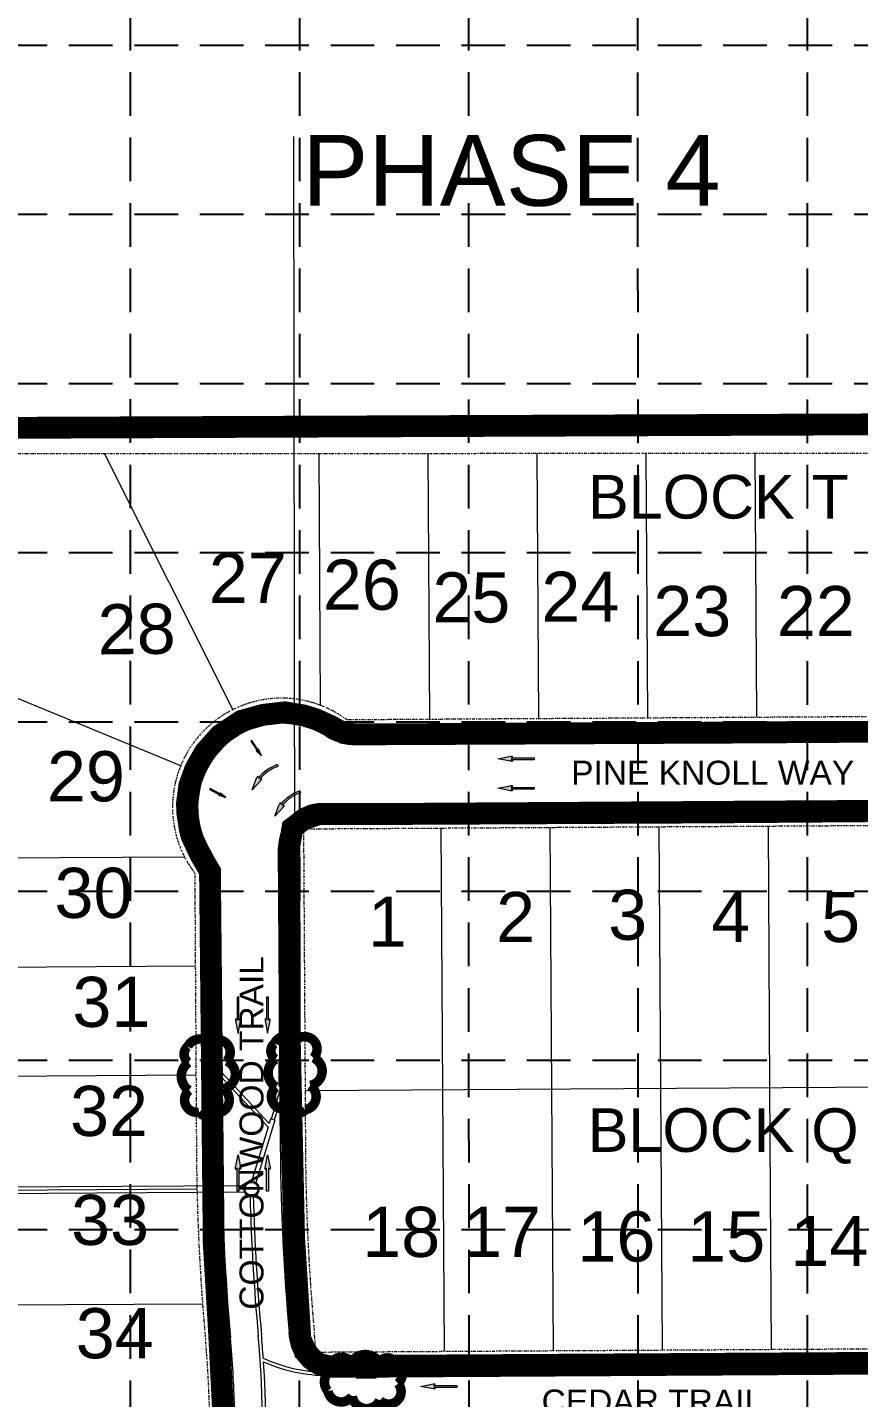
# Model space of a CAD drawing. Extents: x 218174 to 221286, y 216036 to 221010.
# Drawn here: x 218596 to 218978, y 219920 to 220548 of the extents above; entities that cross this region are included whole.
import ezdxf
from ezdxf.enums import TextEntityAlignment as Align

# ---------------------------------------------------------------- set-up
doc = ezdxf.new("R2010")
doc.units = 0
doc.header["$MEASUREMENT"] = 0
doc.linetypes.add('DASHED', pattern=[0.75, 0.5, -0.25])
doc.linetypes.add('DIVIDE', pattern=[1.25, 0.5, -0.25, 0, -0.25, 0, -0.25])
for name, color, linetype, lineweight in [('1 ARROWS', 7, 'Continuous', 0), ('1 BLOCK NUMBERS', 7, 'Continuous', 0), ('1 CURB LINE', 7, 'Continuous', 0), ('1 LOT NUMBERS', 7, 'Continuous', 0), ('1 PHASE LINES', 7, 'Continuous', 0), ('1 STORM PIPE', 5, 'Continuous', 0), ('1 STREET NAMES', 7, 'Continuous', 0), ('PH.4-10', 7, 'Continuous', 0), ('PH.4-27', 7, 'Continuous', 0), ('PH.4-29', 7, 'Continuous', 0)]:
    doc.layers.add(name, color=color, linetype=linetype, lineweight=lineweight)
for name, color, linetype in [('1 EROSION BLANKETS', 84, 'Continuous'), ('1 INLET PROTECTION', 5, 'Continuous'), ('1 LIMITS OF DISTURBANCE', 1, 'DASHED'), ('GRID', 251, 'DASHED')]:
    doc.layers.add(name, color=color, linetype=linetype)
doc.styles.get("Standard").update_dxf_attribs({"font": 'ARIAL.TTF'})

msp = doc.modelspace()

# ---------------------------------------------------------------- hatches: boundary and pattern name
at = {"layer": '1 ARROWS', "linetype": 'Continuous', "lineweight": 0}
h = msp.add_hatch(color=256, dxfattribs=at)
edge = h.paths.add_edge_path()
edge.add_line((218702.35, 220217.37), (218702.25, 220216.97))
edge.add_line((218702.25, 220216.97), (218699.32, 220221.38))
edge.add_line((218699.32, 220221.38), (218698.96, 220221.14))
edge.add_line((218698.96, 220221.14), (218701.89, 220216.74))
edge.add_line((218701.89, 220216.74), (218701.54, 220216.82))
edge.add_line((218701.54, 220216.82), (218701.54, 220216.82))
edge.add_ellipse((218701.66, 220216.58), major_axis=(-0.155, 0.233), ratio=0.285714, start_angle=-17.18267, end_angle=124.72693)
edge.add_line((218701.7, 220216.41), (218701.7, 220216.42))
edge.add_line((218701.7, 220216.42), (218703.76, 220214.34))
edge.add_line((218703.76, 220214.34), (218702.66, 220217.05))
edge.add_line((218702.66, 220217.05), (218702.66, 220217.05))
edge.add_ellipse((218702.52, 220217.16), major_axis=(-0.155, 0.233), ratio=0.285714, start_angle=234.16847, end_angle=374.49672)
edge.add_line((218702.35, 220217.37), (218702.35, 220217.37))
h = msp.add_hatch(color=256, dxfattribs=at)
edge = h.paths.add_edge_path()
edge.add_line((218818.86, 220214.02), (218818.31, 220213.41))
edge.add_line((218818.31, 220213.41), (218828.89, 220213.41))
edge.add_line((218828.89, 220213.41), (218828.89, 220212.55))
edge.add_line((218828.89, 220212.55), (218818.31, 220212.55))
edge.add_line((218818.31, 220212.55), (218818.85, 220212.05))
edge.add_line((218818.85, 220212.05), (218818.85, 220212.05))
edge.add_ellipse((218818.31, 220212), major_axis=(0.56, 0), ratio=0.285714, start_angle=235.27307, end_angle=377.18267, ccw=False)
edge.add_line((218817.99, 220211.87), (218817.99, 220211.87))
edge.add_line((218817.99, 220211.87), (218812.26, 220213))
edge.add_line((218812.26, 220213), (218817.99, 220214.18))
edge.add_line((218817.99, 220214.18), (218817.99, 220214.19))
edge.add_ellipse((218818.32, 220214.06), major_axis=(0.56, 0), ratio=0.285714, start_angle=-14.49672, end_angle=125.83153, ccw=False)
edge.add_line((218818.86, 220214.02), (218818.86, 220214.02))
h = msp.add_hatch(color=256, dxfattribs=at)
edge = h.paths.add_edge_path()
edge.add_line((218703.52, 220203), (218699.55, 220198.7))
edge.add_line((218699.55, 220198.7), (218701.54, 220204.19))
edge.add_line((218701.54, 220204.19), (218701.54, 220204.19))
edge.add_ellipse((218701.82, 220204.4), major_axis=(0.289, 0.479), ratio=0.285714, start_angle=-17.18267, end_angle=124.72693, ccw=False)
edge.add_line((218702.13, 220204.83), (218702.14, 220204.83))
edge.add_line((218702.14, 220204.83), (218702.29, 220204.11))
edge.add_line((218702.29, 220204.11), (218702.28, 220204.12))
edge.add_ellipse((218718.08, 220191.17), major_axis=(14.45, 14.45), ratio=1, start_angle=65.23535, end_angle=95.64362, ccw=False)
edge.add_line((218711.02, 220210.34), (218711.31, 220209.53))
edge.add_ellipse((218718.08, 220191.17), major_axis=(-13.84, 13.84), ratio=1, start_angle=-24.76465, end_angle=5.31115)
edge.add_line((218703.02, 220203.67), (218703.02, 220203.67))
edge.add_line((218703.02, 220203.67), (218703.82, 220203.82))
edge.add_line((218703.82, 220203.82), (218703.83, 220203.82))
edge.add_ellipse((218703.58, 220203.34), major_axis=(0.289, 0.479), ratio=0.285714, start_angle=234.16847, end_angle=374.49672, ccw=False)
edge.add_line((218703.52, 220202.99), (218703.52, 220203))
edge.add_line((218703.52, 220203), (218703.52, 220203))
h = msp.add_hatch(color=256, dxfattribs=at)
edge = h.paths.add_edge_path()
edge.add_line((218684.8, 220197.27), (218684.91, 220196.87))
edge.add_line((218684.91, 220196.87), (218680.21, 220199.31))
edge.add_line((218680.21, 220199.31), (218680.01, 220198.92))
edge.add_line((218680.01, 220198.92), (218684.71, 220196.49))
edge.add_line((218684.71, 220196.49), (218684.36, 220196.39))
edge.add_line((218684.36, 220196.39), (218684.36, 220196.39))
edge.add_ellipse((218684.58, 220196.24), major_axis=(-0.249, 0.129), ratio=0.285714, start_angle=-17.18267, end_angle=124.72693)
edge.add_line((218684.69, 220196.11), (218684.69, 220196.11))
edge.add_line((218684.69, 220196.11), (218687.5, 220195.3))
edge.add_line((218687.5, 220195.3), (218685.23, 220197.14))
edge.add_line((218685.23, 220197.14), (218685.23, 220197.14))
edge.add_ellipse((218685.05, 220197.16), major_axis=(-0.249, 0.129), ratio=0.285714, start_angle=234.16847, end_angle=374.49672)
edge.add_line((218684.8, 220197.27), (218684.8, 220197.27))
h = msp.add_hatch(color=256, dxfattribs=at)
edge = h.paths.add_edge_path()
edge.add_line((218713.86, 220190.93), (218709.89, 220186.63))
edge.add_line((218709.89, 220186.63), (218711.88, 220192.12))
edge.add_line((218711.88, 220192.12), (218711.88, 220192.12))
edge.add_ellipse((218712.16, 220192.33), major_axis=(0.289, 0.479), ratio=0.285714, start_angle=-17.18267, end_angle=124.72693, ccw=False)
edge.add_line((218712.47, 220192.76), (218712.48, 220192.76))
edge.add_line((218712.48, 220192.76), (218712.63, 220192.05))
edge.add_line((218712.63, 220192.05), (218712.62, 220192.06))
edge.add_ellipse((218728.42, 220179.1), major_axis=(14.45, 14.45), ratio=1, start_angle=65.23535, end_angle=95.64362, ccw=False)
edge.add_line((218721.35, 220198.27), (218721.65, 220197.46))
edge.add_ellipse((218728.42, 220179.1), major_axis=(-13.84, 13.84), ratio=1, start_angle=-24.76465, end_angle=5.31115)
edge.add_line((218713.36, 220191.6), (218713.36, 220191.6))
edge.add_line((218713.36, 220191.6), (218714.16, 220191.76))
edge.add_line((218714.16, 220191.76), (218714.17, 220191.76))
edge.add_ellipse((218713.92, 220191.27), major_axis=(0.289, 0.479), ratio=0.285714, start_angle=234.16847, end_angle=374.49672, ccw=False)
edge.add_line((218713.86, 220190.92), (218713.86, 220190.93))
edge.add_line((218713.86, 220190.93), (218713.86, 220190.93))
h = msp.add_hatch(color=256, dxfattribs=at)
edge = h.paths.add_edge_path()
edge.add_line((218818.86, 220200.52), (218818.31, 220199.91))
edge.add_line((218818.31, 220199.91), (218828.89, 220199.91))
edge.add_line((218828.89, 220199.91), (218828.89, 220199.05))
edge.add_line((218828.89, 220199.05), (218818.31, 220199.05))
edge.add_line((218818.31, 220199.05), (218818.85, 220198.55))
edge.add_line((218818.85, 220198.55), (218818.85, 220198.55))
edge.add_ellipse((218818.31, 220198.5), major_axis=(0.56, 0), ratio=0.285714, start_angle=235.27307, end_angle=377.18267, ccw=False)
edge.add_line((218817.99, 220198.37), (218817.99, 220198.37))
edge.add_line((218817.99, 220198.37), (218812.26, 220199.5))
edge.add_line((218812.26, 220199.5), (218817.99, 220200.68))
edge.add_line((218817.99, 220200.68), (218817.99, 220200.69))
edge.add_ellipse((218818.32, 220200.56), major_axis=(0.56, 0), ratio=0.285714, start_angle=-14.49672, end_angle=125.83153, ccw=False)
edge.add_line((218818.86, 220200.52), (218818.86, 220200.52))
h = msp.add_hatch(color=256, dxfattribs=at)
edge = h.paths.add_edge_path()
edge.add_line((218694.09, 220093.68), (218693.48, 220093.13))
edge.add_line((218693.48, 220093.13), (218693.47, 220103.71))
edge.add_line((218693.47, 220103.71), (218692.61, 220103.71))
edge.add_line((218692.61, 220103.71), (218692.62, 220093.13))
edge.add_line((218692.62, 220093.13), (218692.12, 220093.66))
edge.add_line((218692.12, 220093.66), (218692.12, 220093.66))
edge.add_ellipse((218692.07, 220093.13), major_axis=(-0.001, 0.56), ratio=0.285714, start_angle=-17.18267, end_angle=124.72693)
edge.add_line((218691.94, 220092.81), (218691.94, 220092.81))
edge.add_line((218691.94, 220092.81), (218693.08, 220087.08))
edge.add_line((218693.08, 220087.08), (218694.26, 220092.81))
edge.add_line((218694.26, 220092.81), (218694.26, 220092.81))
edge.add_ellipse((218694.13, 220093.14), major_axis=(-0.001, 0.56), ratio=0.285714, start_angle=234.16847, end_angle=374.49672)
edge.add_line((218694.09, 220093.68), (218694.09, 220093.68))
h = msp.add_hatch(color=256, dxfattribs=at)
edge = h.paths.add_edge_path()
edge.add_line((218707.59, 220093.69), (218706.98, 220093.14))
edge.add_line((218706.98, 220093.14), (218706.97, 220103.73))
edge.add_line((218706.97, 220103.73), (218706.11, 220103.72))
edge.add_line((218706.11, 220103.72), (218706.12, 220093.14))
edge.add_line((218706.12, 220093.14), (218705.62, 220093.68))
edge.add_line((218705.62, 220093.68), (218705.62, 220093.68))
edge.add_ellipse((218705.57, 220093.14), major_axis=(-0.001, 0.56), ratio=0.285714, start_angle=-17.18267, end_angle=124.72693)
edge.add_line((218705.44, 220092.83), (218705.44, 220092.83))
edge.add_line((218705.44, 220092.83), (218706.58, 220087.1))
edge.add_line((218706.58, 220087.1), (218707.76, 220092.83))
edge.add_line((218707.76, 220092.83), (218707.76, 220092.82))
edge.add_ellipse((218707.63, 220093.15), major_axis=(-0.001, 0.56), ratio=0.285714, start_angle=234.16847, end_angle=374.49672)
edge.add_line((218707.59, 220093.69), (218707.59, 220093.69))
h = msp.add_hatch(color=256, dxfattribs=at)
edge = h.paths.add_edge_path()
edge.add_line((218694.09, 220024.77), (218693.48, 220025.32))
edge.add_line((218693.48, 220025.32), (218693.47, 220014.73))
edge.add_line((218693.47, 220014.73), (218692.61, 220014.74))
edge.add_line((218692.61, 220014.74), (218692.62, 220025.32))
edge.add_line((218692.62, 220025.32), (218692.12, 220024.78))
edge.add_line((218692.12, 220024.78), (218692.12, 220024.78))
edge.add_ellipse((218692.07, 220025.32), major_axis=(0.001, 0.56), ratio=0.285714, start_angle=55.27307, end_angle=197.18267, ccw=False)
edge.add_line((218691.94, 220025.64), (218691.94, 220025.64))
edge.add_line((218691.94, 220025.64), (218693.08, 220031.37))
edge.add_line((218693.08, 220031.37), (218694.26, 220025.64))
edge.add_line((218694.26, 220025.64), (218694.26, 220025.64))
edge.add_ellipse((218694.13, 220025.31), major_axis=(0.001, 0.56), ratio=0.285714, start_angle=165.50328, end_angle=305.83153, ccw=False)
edge.add_line((218694.09, 220024.77), (218694.09, 220024.77))
h = msp.add_hatch(color=256, dxfattribs=at)
edge = h.paths.add_edge_path()
edge.add_line((218707.59, 220024.75), (218706.98, 220025.3))
edge.add_line((218706.98, 220025.3), (218706.97, 220014.72))
edge.add_line((218706.97, 220014.72), (218706.11, 220014.72))
edge.add_line((218706.11, 220014.72), (218706.12, 220025.3))
edge.add_line((218706.12, 220025.3), (218705.62, 220024.77))
edge.add_line((218705.62, 220024.77), (218705.62, 220024.77))
edge.add_ellipse((218705.57, 220025.3), major_axis=(0.001, 0.56), ratio=0.285714, start_angle=55.27307, end_angle=197.18267, ccw=False)
edge.add_line((218705.44, 220025.62), (218705.44, 220025.62))
edge.add_line((218705.44, 220025.62), (218706.58, 220031.35))
edge.add_line((218706.58, 220031.35), (218707.76, 220025.62))
edge.add_line((218707.76, 220025.62), (218707.76, 220025.62))
edge.add_ellipse((218707.63, 220025.29), major_axis=(0.001, 0.56), ratio=0.285714, start_angle=165.50328, end_angle=305.83153, ccw=False)
edge.add_line((218707.59, 220024.75), (218707.59, 220024.75))
h = msp.add_hatch(color=256, dxfattribs=at)
edge = h.paths.add_edge_path()
edge.add_line((218783.38, 219926.16), (218782.83, 219925.55))
edge.add_line((218782.83, 219925.55), (218793.42, 219925.55))
edge.add_line((218793.42, 219925.55), (218793.41, 219924.69))
edge.add_line((218793.41, 219924.69), (218782.83, 219924.69))
edge.add_line((218782.83, 219924.69), (218783.37, 219924.19))
edge.add_line((218783.37, 219924.19), (218783.37, 219924.19))
edge.add_ellipse((218782.84, 219924.14), major_axis=(0.56, 0), ratio=0.285714, start_angle=235.27307, end_angle=377.18267, ccw=False)
edge.add_line((218782.52, 219924.01), (218782.52, 219924.01))
edge.add_line((218782.52, 219924.01), (218776.79, 219925.14))
edge.add_line((218776.79, 219925.14), (218782.51, 219926.32))
edge.add_line((218782.51, 219926.32), (218782.51, 219926.33))
edge.add_ellipse((218782.84, 219926.2), major_axis=(0.56, 0), ratio=0.285714, start_angle=-14.49672, end_angle=125.83153, ccw=False)
edge.add_line((218783.38, 219926.16), (218783.38, 219926.16))

# ---------------------------------------------------------------- linework, layer by layer
for p, q in [((218699.32, 220221.38), (218698.96, 220221.14)), ((218698.96, 220221.14), (218701.89, 220216.74)), ((218702.25, 220216.97), (218699.32, 220221.38)), ((218701.89, 220216.74), (218701.54, 220216.82)), ((218701.54, 220216.82), (218701.54, 220216.82)), ((218702.35, 220217.37), (218702.25, 220216.97)), ((218702.35, 220217.37), (218702.35, 220217.37)), ((218703.76, 220214.34), (218702.66, 220217.05)), ((218702.66, 220217.05), (218702.66, 220217.05)), ((218701.7, 220216.41), (218701.7, 220216.42)), ((218701.7, 220216.42), (218703.76, 220214.34)), ((218812.26, 220213), (218817.99, 220214.18)), ((218817.99, 220211.87), (218812.26, 220213)), ((218817.99, 220214.18), (218817.99, 220214.19)), ((218817.99, 220211.87), (218817.99, 220211.87)), ((218818.86, 220214.02), (218818.31, 220213.41)), ((218818.31, 220213.41), (218828.89, 220213.41)), ((218828.89, 220212.55), (218818.31, 220212.55)), ((218818.31, 220212.55), (218818.85, 220212.05)), ((218818.85, 220212.05), (218818.85, 220212.05)), ((218818.86, 220214.02), (218818.86, 220214.02)), ((218828.89, 220213.41), (218828.89, 220212.55)), ((218702.13, 220204.83), (218702.14, 220204.83)), ((218702.14, 220204.83), (218702.29, 220204.11)), ((218711.02, 220210.34), (218711.31, 220209.53)), ((218680.21, 220199.31), (218680.01, 220198.92)), ((218680.01, 220198.92), (218684.71, 220196.49)), ((218684.91, 220196.87), (218680.21, 220199.31)), ((218699.55, 220198.7), (218701.54, 220204.19)), ((218703.52, 220203), (218699.55, 220198.7)), ((218701.54, 220204.19), (218701.54, 220204.19)), ((218702.29, 220204.11), (218702.28, 220204.12)), ((218703.02, 220203.67), (218703.82, 220203.82)), ((218703.02, 220203.67), (218703.02, 220203.67)), ((218703.52, 220202.99), (218703.52, 220203)), ((218703.52, 220203), (218703.52, 220203)), ((218703.82, 220203.82), (218703.83, 220203.82)), ((218721.35, 220198.27), (218721.65, 220197.46)), ((218812.26, 220199.5), (218817.99, 220200.68)), ((218817.99, 220198.37), (218812.26, 220199.5)), ((218817.99, 220200.68), (218817.99, 220200.69)), ((218817.99, 220198.37), (218817.99, 220198.37)), ((218818.86, 220200.52), (218818.31, 220199.91)), ((218818.31, 220199.91), (218828.89, 220199.91)), ((218828.89, 220199.05), (218818.31, 220199.05)), ((218818.31, 220199.05), (218818.85, 220198.55)), ((218818.85, 220198.55), (218818.85, 220198.55)), ((218818.86, 220200.52), (218818.86, 220200.52)), ((218828.89, 220199.91), (218828.89, 220199.05)), ((218684.71, 220196.49), (218684.36, 220196.39)), ((218684.36, 220196.39), (218684.36, 220196.39)), ((218684.69, 220196.11), (218684.69, 220196.11)), ((218684.69, 220196.11), (218687.5, 220195.3)), ((218684.8, 220197.27), (218684.91, 220196.87)), ((218684.8, 220197.27), (218684.8, 220197.27)), ((218687.5, 220195.3), (218685.23, 220197.14)), ((218685.23, 220197.14), (218685.23, 220197.14)), ((218709.89, 220186.63), (218711.88, 220192.12)), ((218711.88, 220192.12), (218711.88, 220192.12)), ((218712.47, 220192.76), (218712.48, 220192.76)), ((218712.48, 220192.76), (218712.63, 220192.05)), ((218712.63, 220192.05), (218712.62, 220192.06)), ((218713.36, 220191.6), (218714.16, 220191.76)), ((218714.16, 220191.76), (218714.17, 220191.76)), ((218713.86, 220190.93), (218709.89, 220186.63)), ((218713.36, 220191.6), (218713.36, 220191.6)), ((218713.86, 220190.92), (218713.86, 220190.93)), ((218713.86, 220190.93), (218713.86, 220190.93)), ((218693.47, 220103.71), (218692.61, 220103.71)), ((218692.61, 220103.71), (218692.62, 220093.13)), ((218693.48, 220093.13), (218693.47, 220103.71)), ((218706.97, 220103.73), (218706.11, 220103.72)), ((218706.11, 220103.72), (218706.12, 220093.14)), ((218706.98, 220093.14), (218706.97, 220103.73)), ((218691.94, 220092.81), (218691.94, 220092.81)), ((218691.94, 220092.81), (218693.08, 220087.08)), ((218692.62, 220093.13), (218692.12, 220093.66)), ((218692.12, 220093.66), (218692.12, 220093.66)), ((218693.08, 220087.08), (218694.26, 220092.81)), ((218694.09, 220093.68), (218693.48, 220093.13)), ((218694.09, 220093.68), (218694.09, 220093.68)), ((218694.26, 220092.81), (218694.26, 220092.81)), ((218705.44, 220092.83), (218705.44, 220092.83)), ((218705.44, 220092.83), (218706.58, 220087.1)), ((218706.12, 220093.14), (218705.62, 220093.68)), ((218705.62, 220093.68), (218705.62, 220093.68)), ((218706.58, 220087.1), (218707.76, 220092.83)), ((218707.59, 220093.69), (218706.98, 220093.14)), ((218707.59, 220093.69), (218707.59, 220093.69)), ((218707.76, 220092.83), (218707.76, 220092.82)), ((218691.94, 220025.64), (218693.08, 220031.37)), ((218693.08, 220031.37), (218694.26, 220025.64)), ((218705.44, 220025.62), (218706.58, 220031.35)), ((218706.58, 220031.35), (218707.76, 220025.62)), ((218691.94, 220025.64), (218691.94, 220025.64)), ((218692.62, 220025.32), (218692.12, 220024.78)), ((218692.12, 220024.78), (218692.12, 220024.78)), ((218692.61, 220014.74), (218692.62, 220025.32)), ((218693.48, 220025.32), (218693.47, 220014.73)), ((218694.09, 220024.77), (218693.48, 220025.32)), ((218694.09, 220024.77), (218694.09, 220024.77)), ((218694.26, 220025.64), (218694.26, 220025.64)), ((218705.44, 220025.62), (218705.44, 220025.62)), ((218706.12, 220025.3), (218705.62, 220024.77)), ((218705.62, 220024.77), (218705.62, 220024.77)), ((218706.11, 220014.72), (218706.12, 220025.3)), ((218706.98, 220025.3), (218706.97, 220014.72)), ((218707.59, 220024.75), (218706.98, 220025.3)), ((218707.59, 220024.75), (218707.59, 220024.75)), ((218707.76, 220025.62), (218707.76, 220025.62)), ((218693.47, 220014.73), (218692.61, 220014.74)), ((218706.97, 220014.72), (218706.11, 220014.72)), ((218776.79, 219925.14), (218782.51, 219926.32)), ((218782.52, 219924.01), (218776.79, 219925.14)), ((218782.51, 219926.32), (218782.51, 219926.33)), ((218782.52, 219924.01), (218782.52, 219924.01)), ((218783.38, 219926.16), (218782.83, 219925.55)), ((218782.83, 219925.55), (218793.42, 219925.55)), ((218793.41, 219924.69), (218782.83, 219924.69)), ((218782.83, 219924.69), (218783.37, 219924.19)), ((218783.37, 219924.19), (218783.37, 219924.19)), ((218783.38, 219926.16), (218783.38, 219926.16)), ((218793.42, 219925.55), (218793.41, 219924.69))]:
    msp.add_line(p, q, dxfattribs=at)
for centre, major_axis, ratio, start_param, end_param in [((218701.66, 220216.58), (-0.155, 0.233), 0.285714, -0.299894, 2.176896), ((218702.52, 220217.16), (-0.155, 0.233), 0.285714, 4.087011, 6.536201), ((218701.82, 220204.4), (0.289, 0.479), 0.285714, -0.299894, 2.176896), ((218718.08, 220191.17), (14.45, 14.45), 1, 1.138572, 1.669296), ((218718.08, 220191.17), (-13.84, 13.84), 1, -0.432225, 0.092697), ((218703.58, 220203.34), (0.289, 0.479), 0.285714, 4.087011, 6.536201), ((218728.42, 220179.1), (14.45, 14.45), 1, 1.138572, 1.669296), ((218684.58, 220196.24), (-0.249, 0.129), 0.285714, -0.299894, 2.176896), ((218685.05, 220197.16), (-0.249, 0.129), 0.285714, 4.087011, 6.536201), ((218712.16, 220192.33), (0.289, 0.479), 0.285714, -0.299894, 2.176896), ((218728.42, 220179.1), (-13.84, 13.84), 1, -0.432225, 0.092697), ((218713.92, 220191.27), (0.289, 0.479), 0.285714, 4.087011, 6.536201), ((218692.07, 220093.13), (-0.001, 0.56), 0.285714, -0.299894, 2.176896), ((218694.13, 220093.14), (-0.001, 0.56), 0.285714, 4.087011, 6.536201), ((218705.57, 220093.14), (-0.001, 0.56), 0.285714, -0.299894, 2.176896), ((218707.63, 220093.15), (-0.001, 0.56), 0.285714, 4.087011, 6.536201)]:
    msp.add_ellipse(centre, major_axis=major_axis, ratio=ratio, start_param=start_param, end_param=end_param, dxfattribs=at)
at = {"layer": '1 ARROWS', "linetype": 'Continuous', "lineweight": 0, "extrusion": (0, 0, -1)}
for centre, major_axis, start_param, end_param in [((218818.32, 220214.06), (0.56, 0), 4.087011, 6.536201), ((218818.31, 220212), (0.56, 0), -0.299894, 2.176896), ((218818.32, 220200.56), (0.56, 0), 4.087011, 6.536201), ((218818.31, 220198.5), (0.56, 0), -0.299894, 2.176896), ((218692.07, 220025.32), (0.001, 0.56), 2.841698, 5.318488), ((218694.13, 220025.31), (0.001, 0.56), 0.945418, 3.394608), ((218705.57, 220025.3), (0.001, 0.56), 2.841698, 5.318488), ((218707.63, 220025.29), (0.001, 0.56), 0.945418, 3.394608), ((218782.84, 219926.2), (0.56, 0), 4.087011, 6.536201), ((218782.84, 219924.14), (0.56, 0), -0.299894, 2.176896)]:
    msp.add_ellipse(centre, major_axis=major_axis, ratio=0.285714, start_param=start_param, end_param=end_param, dxfattribs=at)
at = {"layer": '1 ARROWS', "linetype": 'Continuous', "lineweight": 0}
for p in [(218701.54, 220216.82), (218818.85, 220212.05), (218818.85, 220198.55), (218684.36, 220196.39), (218692.12, 220093.66), (218705.62, 220093.68), (218692.12, 220024.78), (218705.62, 220024.77), (218783.37, 219924.19)]:
    msp.add_point(p, dxfattribs=at)
at = {"layer": '1 CURB LINE', "color": 7, "linetype": 'Continuous', "lineweight": 0}
for p, q in [((218747.06, 220219.52), (219187.35, 220222.19)), ((218731.52, 220192.42), (219187.51, 220195.19)), ((218712.49, 220032.95), (218711.64, 220172.3)), ((218685.49, 220032.79), (218684.74, 220156.43)), ((218736.74, 219929.45), (219189.11, 219932.19))]:
    msp.add_line(p, q, dxfattribs=at)
for centre, radius, start, end in [((218713.03, 220190.81), 38.5, 57.75495, 212.94063), ((218746.91, 220244.52), 25, 237.75495, 270.34778), ((218731.64, 220172.42), 20, 90.34779, 180.34779), ((218659.74, 220156.28), 25, 0.34779, 32.94063), ((219698.97, 220038.94), 1013.5, 180.34779, 185.17541), ((219698.97, 220038.94), 986.5, 180.34779, 185.17541), ((218205.09, 219903.63), 486.5, 1.38929, 5.17541), ((218205.09, 219903.63), 513.5, 4.92648, 5.17541), ((218736.61, 219949.45), 20, 184.92648, 270.34779)]:
    msp.add_arc(centre, radius, start, end, dxfattribs=at)
at = {"layer": '1 EROSION BLANKETS', "linetype": 'Continuous', "lineweight": 0, "const_width": 10, "flags": 128}
for points in [[(218686.55, 219906.84), (218684.29, 219950.96), (218681.91, 219990.69), (218680.19, 220161.38), (218675.72, 220169.11), (218671.74, 220177.6), (218670.92, 220180.76), (218669.79, 220188.12), (218669.63, 220192.55), (218670.73, 220200.77), (218673.43, 220208.27), (218677.85, 220216.04), (218684.88, 220223.94), (218694.55, 220230.38), (218704.51, 220233.16), (218714.62, 220234.34), (218723.26, 220232.87), (218728.83, 220231.12), (218735.57, 220228.04), (218741.47, 220224.84), (218747.32, 220224.19), (218923.88, 220225.04), (219191.15, 220226.75)], [(219188.78, 219937.19), (218734.67, 219934.47), (218730.2, 219935.48), (218727.08, 219937.93), (218723.95, 219941.39), (218721.6, 219947.2), (218721.38, 219951.55), (218718.78, 219993.34), (218716.77, 220085.41), (218716.67, 220151.33), (218716.64, 220173.21), (218718.01, 220181.28), (218723.38, 220185.37), (218730.29, 220187.67), (218763.29, 220187.67), (218908.57, 220188.39), (219183.88, 220190.49)]]:
    msp.add_lwpolyline(points, dxfattribs=at)
at = {"layer": '1 INLET PROTECTION', "color": 170, "ltscale": 100, "const_width": 4.37}
for points in [[(218670.62, 220060.96, 0.520567), (218670.62, 220060.96, 0.765195), (218675.22, 220050.91, 0.417879), (218684.16, 220050.52, 0.6649), (218686.3, 220061.73, 0.744833), (218687.83, 220074.41, 0.975642), (218679.94, 220082.64, 0.520567), (218670.01, 220081.03, 0.520567), (218670.4, 220073.77, 0.540264), (218670.62, 220060.96)], [(218710.43, 220062.43, 0.520567), (218710.43, 220062.43, 0.765195), (218715.03, 220052.37, 0.417879), (218723.97, 220051.99, 0.6649), (218726.11, 220063.2, 0.744833), (218727.64, 220075.88, 0.975642), (218719.75, 220084.1, 0.520567), (218709.81, 220082.49, 0.520567), (218710.21, 220075.24, 0.540264), (218710.43, 220062.43)], [(218745.02, 219936.36, 0.520567), (218745.02, 219936.36, 0.765195), (218734.86, 219932.01, 0.417879), (218734.24, 219923.08, 0.6649), (218745.4, 219920.67, 0.744833), (218758.04, 219918.81, 0.975642), (218766.46, 219926.5, 0.520567), (218765.1, 219936.47, 0.520567), (218757.83, 219936.26, 0.540264), (218745.02, 219936.36)]]:
    msp.add_lwpolyline(points, format="xyb", close=True, dxfattribs=at)
at = {"layer": '1 LIMITS OF DISTURBANCE', "lineweight": 0, "ltscale": 50, "const_width": 10, "flags": 128}
msp.add_lwpolyline([(218444.48, 220364.21), (219055.86, 220366.68), (219055.86, 220772.77), (219285.09, 220772.77), (219285.09, 220791.73), (219318.86, 220791.73), (219318.86, 220759.52), (219391.6, 220758.44), (220987.67, 220731.11), (220986.72, 220286.81), (221023.27, 220286.81), (221023.27, 220226.92), (220988.46, 220226.92), (220988.46, 219086.78), (220977.79, 219041.68, 0.030001), (220966.36, 218975.98, 0.037041), (220958.74, 218777.01, -0.010186), (220966.04, 218302.62), (220199.58, 218302.62), (219982.39, 216800.02), (219977.59, 216762.84), (218877.47, 216761.93), (218945.29, 216986.66), (218954.77, 217018.06), (218971.37, 217065.45), (218954.8, 217122.23), (218977.98, 217150.64), (218953.28, 217263.47), (219000.17, 217274.27), (219042.08, 217384.33), (219013.34, 217433.37), (219061.23, 217463.28), (219069.38, 217505.31), (219032.49, 217553.62), (219010.69, 217581.68), (219077.04, 217902.02), (219154.34, 217909.69), (219184.19, 217879.87), (219210.36, 217907.07), (219196.66, 217984.86), (219196.27, 218037.76), (219218.31, 218088.12), (219287.6, 218144.45), (219303.46, 218163.23), (219276.22, 218217), (219308.55, 218249.65), (219362.55, 218227.74), (219407.83, 218356.01), (219624.54, 218350.18), (219618.32, 218768.33), (219580.03, 218772.49), (219581.69, 218810.76), (219618.32, 218809.92), (219616.56, 219036.75), (219553.42, 219045.16), (219530.27, 218997.84), (219491.33, 219015.72), (219509.22, 219059.88), (219452.39, 219092.48), (219322.88, 218925.19), (219168.58, 218724.48), (219101.4, 218550.2), (219137.97, 218518.16), (219105.87, 218463.43), (219082.64, 218238.56), (218854.72, 217964.36), (218635.51, 218283.53), (218444.62, 218285.59), (218423.58, 220363.65)], format="xyb", dxfattribs=at)
at = {"layer": '1 PHASE LINES', "linetype": 'Continuous', "lineweight": 0, "flags": 128}
msp.add_lwpolyline([(218719.42, 219938.38), (218718.67, 220498.44)], dxfattribs=at)
at = {"layer": '1 STORM PIPE', "linetype": 'Continuous', "lineweight": 0}
for p, q in [((218685.27, 220069.41), (218707.35, 220045.73)), ((218685.28, 220067.2), (218706.84, 220044.07)), ((218713.02, 220063.47), (218708.22, 220047.74)), ((218714.59, 220063.48), (218709.65, 220047.3)), ((218709.89, 220047.23), (218701.02, 220018.14)), ((218707.98, 220047.81), (218707.35, 220045.73)), ((218709.89, 220047.23), (218707.98, 220047.81)), ((218706.84, 220044.07), (218699.11, 220018.72)), ((218696.63, 220017.21), (218543.81, 220016.28)), ((218696.65, 220014.21), (218543.83, 220013.28)), ((218747.84, 219931.77), (218734.37, 219931.68)), ((218747.85, 219930.27), (218734.38, 219930.18))]:
    msp.add_line(p, q, dxfattribs=at)
for radius in [3.5, 3]:
    msp.add_circle((218699.24, 220015.72), radius, dxfattribs=at)
for centre, radius, start, end in [((219699.03, 220038.94), 1000.81, 181.49686, 185.17527), ((219699.03, 220038.94), 999.31, 181.49698, 185.17527), ((218205.08, 219903.63), 499.25, 339.62355, 5.17539), ((218205.08, 219903.63), 500.75, 3.95736, 5.17539), ((218205.08, 219903.63), 500.75, 339.62355, 3.76194), ((218733.95, 220000.93), 69.25, 244.96044, 270.34762), ((218733.95, 220000.93), 70.75, 245.62886, 270.34762)]:
    msp.add_arc(centre, radius, start, end, dxfattribs=at)
at = {"layer": 'GRID', "color": 253, "linetype": 'DASHED', "ltscale": 40}
for p, q in [((218644.02, 216427.88), (218643.69, 220925.62)), ((218721.13, 216427.87), (218721.37, 220925.48)), ((218799.31, 216427.85), (218798.89, 220925.19)), ((218877.18, 216427.84), (218876.38, 220925.26)), ((218954.15, 216427.83), (218954.17, 220925.21)), ((218255.54, 220540.33), (221204.07, 220540.33)), ((218255.54, 220462.74), (221204.07, 220462.74)), ((218255.54, 220385.15), (221204.07, 220385.15)), ((218255.54, 220307.56), (221204.07, 220307.56)), ((218255.54, 220229.96), (221204.07, 220229.96)), ((218255.54, 220152.37), (221204.07, 220152.37)), ((218255.54, 220074.78), (221204.07, 220074.78)), ((218255.54, 219997.18), (221204.07, 219997.18))]:
    msp.add_line(p, q, dxfattribs=at)
at = {"layer": 'PH.4-10', "color": 7, "linetype": 'Continuous', "lineweight": 0}
for points in [[(218681.81, 220062.78), (218685.81, 220062.81), (218685.74, 220073.81), (218681.74, 220073.78)], [(218682.3, 220063.29), (218685.3, 220063.3), (218685.24, 220073.3), (218682.24, 220073.29)], [(218711.81, 220062.97), (218715.81, 220062.99), (218715.74, 220073.99), (218711.74, 220073.97)], [(218712.3, 220063.47), (218715.3, 220063.49), (218715.24, 220073.49), (218712.24, 220073.47)], [(218747.36, 219929.01), (218756.36, 219929.07), (218756.33, 219933.07), (218747.33, 219933.01)], [(218747.86, 219929.52), (218755.86, 219929.56), (218755.84, 219932.56), (218747.84, 219932.52)]]:
    msp.add_lwpolyline(points, close=True, dxfattribs=at)
at = {"layer": 'PH.4-27', "color": 7, "linetype": 'DIVIDE', "lineweight": 0}
for p, q in [((218742.79, 220230.99), (219195.78, 220233.74)), ((218723.09, 220180.87), (219196.08, 220183.74)), ((218723.09, 220180.87), (218723.99, 220033.02)), ((218673.21, 220160.57), (218673.99, 220032.72)), ((218728.76, 219940.9), (219197.54, 219943.74))]:
    msp.add_line(p, q, dxfattribs=at)
msp.add_lwpolyline([(218868.96, 219021.73), (218868.66, 219071.73), (218921.6, 219072.05), (218920.87, 219192.05), (219034.86, 219192.74), (219141.92, 219187.85), (219263.02, 219346.36), (219306.29, 219415.51), (219331.76, 219471.2), (219350.83, 219529.39), (219363.24, 219589.36), (219369.32, 219650.32), (219365.02, 220359.48), (219245.02, 220358.75), (219245.17, 220334.04), (219195.17, 220333.74), (219195.05, 220353.74), (219073.04, 220353), (218493.31, 220352.89), (218493.31, 218306.7)], dxfattribs=at)
for centre, radius, start, end in [((218713.03, 220190.81), 50, 53.47789, 217.21769), ((219698.97, 220038.94), 1025, 180.34779, 185.17541), ((219698.97, 220038.94), 975, 180.34779, 185.17541), ((218205.09, 219903.63), 525, 4.07063, 5.17541), ((218205.09, 219903.63), 475, 339.62351, 5.17541)]:
    msp.add_arc(centre, radius, start, end, dxfattribs=at)
at = {"layer": 'PH.4-29', "color": 7, "linetype": 'Continuous', "lineweight": 0}
for p, q in [((218631.89, 220352.92), (218690.65, 220235.52)), ((218730.05, 220352.93), (218730.75, 220237.56)), ((218780.05, 220352.94), (218780.79, 220231.22)), ((218830.05, 220352.95), (218830.78, 220231.52)), ((218880.05, 220352.96), (218880.78, 220231.83)), ((218930.05, 220352.97), (218930.78, 220232.13)), ((218666.79, 220209.84), (218493.31, 220281.24)), ((218786.09, 220181.25), (218786.82, 220061.25)), ((218836.09, 220181.56), (218836.82, 220061.56)), ((218886.09, 220181.86), (218886.82, 220061.86)), ((218936.09, 220182.16), (218936.82, 220062.16)), ((218493.31, 220166.97), (218668.52, 220168.04)), ((218493.31, 220116.97), (218673.47, 220118.07)), ((218493.31, 220066.97), (218673.77, 220068.07)), ((218723.82, 220060.87), (219196.81, 220063.74)), ((218786.82, 220061.25), (218787.55, 219941.26)), ((218836.82, 220061.56), (218837.55, 219941.56)), ((218886.82, 220061.86), (218887.54, 219941.86)), ((218936.82, 220062.16), (218937.54, 219942.17)), ((218674.24, 220015.57), (218493.32, 220014.47)), ((218493.34, 219961.97), (218676.78, 219963.08))]:
    msp.add_line(p, q, dxfattribs=at)

# ---------------------------------------------------------------- texts
at = {"layer": '1 BLOCK NUMBERS', "color": 7, "linetype": 'Continuous', "lineweight": 0}
for s, p in [('BLOCK T', (218913.37, 220333.18)), ('BLOCK Q', (218915.56, 220040.11))]:
    msp.add_text(s, height=20, dxfattribs=at).set_placement(p, align=Align.MIDDLE)
at = {"layer": '1 LOT NUMBERS', "color": 7, "linetype": 'Continuous', "lineweight": 0}
for s, p in [('27', (218679.69, 220284.49)), ('26', (218731.97, 220281.33)), ('25', (218782.16, 220275.52)), ('24', (218832.16, 220275.83)), ('23', (218883.49, 220269.25)), ('22', (218940.16, 220269.25)), ('29', (218605.44, 220193.49)), ('29', (218605.44, 220193.49)), ('29', (218605.44, 220193.49)), ('29', (218605.44, 220193.49)), ('30', (218608.9, 220140.02)), ('30', (218608.9, 220140.02)), ('30', (218608.9, 220140.02)), ('30', (218608.9, 220140.02)), ('1', (218752.62, 220126.82)), ('1', (218752.62, 220126.82)), ('1', (218752.62, 220126.82)), ('1', (218752.62, 220126.82)), ('2', (218811.4, 220128.92)), ('2', (218811.4, 220128.92)), ('2', (218811.4, 220128.92)), ('2', (218811.4, 220128.92)), ('3', (218862.83, 220129.98)), ('3', (218862.83, 220129.98)), ('3', (218862.83, 220129.98)), ('3', (218862.83, 220129.98)), ('4', (218910.06, 220128.92)), ('4', (218910.06, 220128.92)), ('4', (218910.06, 220128.92)), ('4', (218910.06, 220128.92)), ('5', (218960.44, 220128.92)), ('5', (218960.44, 220128.92)), ('5', (218960.44, 220128.92)), ('5', (218960.44, 220128.92)), ('31', (218617.1, 220090.03)), ('31', (218617.1, 220090.03)), ('31', (218617.1, 220090.03)), ('31', (218617.1, 220090.03)), ('32', (218616.04, 220040.03)), ('32', (218616.04, 220040.03)), ('32', (218616.04, 220040.03)), ('32', (218616.04, 220040.03)), ('33', (218616.53, 219990.03)), ('33', (218616.53, 219990.03)), ('33', (218616.53, 219990.03)), ('33', (218616.53, 219990.03)), ('18', (218750.03, 219984.54)), ('17', (218796.21, 219984.54)), ('16', (218848.69, 219982.44)), ('15', (218899.07, 219982.44)), ('14', (218946.31, 219980.34)), ('34', (218618.64, 219938.06)), ('34', (218618.64, 219938.06)), ('34', (218618.64, 219938.06)), ('34', (218618.64, 219938.06))]:
    msp.add_text(s, height=23, dxfattribs=at).set_placement(p)
msp.add_text('28', height=23, rotation=0.70619, dxfattribs=at).set_placement((218628.84, 220260.81))
msp.add_text('28', height=23, rotation=0.70619, dxfattribs=at).set_placement((218628.84, 220260.81))
msp.add_text('28', height=23, rotation=0.70619, dxfattribs=at).set_placement((218628.84, 220260.81))
msp.add_text('28', height=23, rotation=0.70619, dxfattribs=at).set_placement((218628.84, 220260.81))
at = {"layer": '1 PHASE LINES', "color": 7, "linetype": 'Continuous', "lineweight": 0}
msp.add_text('PHASE 4', height=32.5, dxfattribs=at).set_placement((218818.38, 220482.89), align=Align.MIDDLE)
at = {"layer": '1 STREET NAMES', "color": 7, "linetype": 'Continuous', "lineweight": 0}
for s, p in [('PINE KNOLL WAY', (218910.72, 220206.64)), ('CEDAR TRAIL', (218883.07, 219918.24))]:
    msp.add_text(s, height=11, dxfattribs=at).set_placement(p, align=Align.MIDDLE)
msp.add_text('COTTONWOOD TRAIL', height=11, rotation=90, dxfattribs=at).set_placement((218699.23, 220041.43), align=Align.MIDDLE)
msp.add_text('COTTONWOOD TRAIL', height=11, rotation=90, dxfattribs=at).set_placement((218699.23, 220041.43), align=Align.MIDDLE)
msp.add_text('COTTONWOOD TRAIL', height=11, rotation=90, dxfattribs=at).set_placement((218699.23, 220041.43), align=Align.MIDDLE)
msp.add_text('COTTONWOOD TRAIL', height=11, rotation=90, dxfattribs=at).set_placement((218699.23, 220041.43), align=Align.MIDDLE)

doc.saveas('drawing.dxf')
